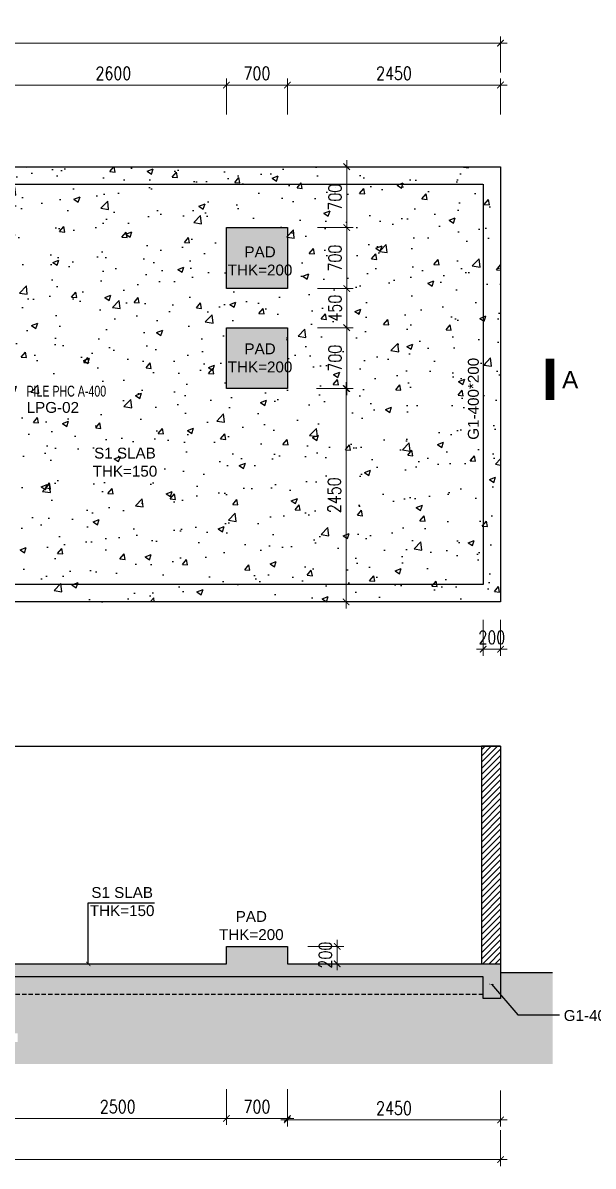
# Model space of a CAD drawing. Extents: x -1041800 to 1211622, y -13029 to 106851.
# Drawn here: x 98611 to 105167, y 33843 to 46980 of the extents above; entities that cross this region are included whole.
import ezdxf

# ---------------------------------------------------------------- set-up
doc = ezdxf.new("R2010")
doc.units = 0
doc.header["$MEASUREMENT"] = 0
doc.linetypes.add('CONTINOUS', pattern=[0])
doc.linetypes.add('HIDDEN', pattern=[0.375, 0.25, -0.125])
doc.layers.get('0').update_dxf_attribs({"lineweight": 5})
for name, color, linetype in [('CONCRETE', 2, 'Continuous'), ('Dimension', 14, 'Continuous'), ('Hatch', 250, 'Continuous'), ('HIDDEN', 8, 'HIDDEN'), ('MANH', 9, 'Continuous')]:
    doc.layers.add(name, color=color, linetype=linetype)
doc.styles.add('Arial_1', font='arial.ttf', dxfattribs={"height": 45})
doc.styles.add('DIM', font='romans.shx', dxfattribs={"width": 0.8})
doc.styles.get("Standard").update_dxf_attribs({"font": 'arial.ttf'})
doc.dimstyles.new('40', dxfattribs={"dimscale": 40, "dimtxt": 2, "dimasz": 1, "dimexe": 1, "dimexo": 0, "dimgap": 0.8, "dimtad": 1, "dimdec": 0, "dimzin": 13, "dimdsep": 46, "dimtxsty": 'Standard', "dimblk": 'ARCHTICK', "dimcen": 1, "dimdle": 1, "dimclrd": 14, "dimclre": 14, "dimclrt": 3, "dimadec": 0, "dimazin": 0, "dimtfac": 1, "dimtdec": 0, "dimtix": 1, "dimtmove": 1, "dimatfit": 3, "dimldrblk": 'ARCHTICK', "dimfxl": 1, "dimtolj": 1, "dimtzin": 13, "dimarcsym": 0})
doc.dimstyles.new('50', dxfattribs={"dimscale": 50, "dimtxt": 2, "dimasz": 1, "dimexe": 1, "dimexo": 0, "dimgap": 0.8, "dimtad": 1, "dimdec": 0, "dimzin": 13, "dimdsep": 46, "dimtxsty": 'Standard', "dimblk": 'ARCHTICK', "dimcen": 1, "dimdle": 1, "dimclrd": 14, "dimclre": 14, "dimclrt": 3, "dimadec": 0, "dimazin": 0, "dimtfac": 1, "dimtdec": 0, "dimtix": 1, "dimtmove": 1, "dimatfit": 3, "dimldrblk": 'ARCHTICK', "dimfxl": 8, "dimfxlon": 1, "dimtolj": 1, "dimtzin": 13, "dimarcsym": 0})
doc.dimstyles.new('AD-75', dxfattribs={"dimscale": 75, "dimtxt": 2, "dimasz": 1, "dimexe": 1, "dimexo": 0, "dimgap": 0.8, "dimtad": 1, "dimdec": 0, "dimzin": 0, "dimdsep": 46, "dimtxsty": 'DIM', "dimblk": 'ARCHTICK', "dimcen": 0.09, "dimdle": 1, "dimclrd": 14, "dimclre": 14, "dimclrt": 7, "dimadec": 0, "dimazin": 0, "dimtfac": 1, "dimtdec": 0, "dimtix": 1, "dimtmove": 2, "dimatfit": 3, "dimldrblk": 'DOT', "dimfxl": 4.5, "dimfxlon": 1, "dimtolj": 1, "dimtzin": 0, "dimlwd": 13, "dimlwe": 13, "dimarcsym": 0})

# ---------------------------------------------------------------- blocks, each defined once
blk = doc.blocks.new('_ArchTick')
at = {"color": 0, "linetype": 'ByBlock', "const_width": 0.15}
blk.add_lwpolyline([(-0.5, -0.5), (0.5, 0.5)], dxfattribs=at)
blk = doc.blocks.new('*D268')
at = {"layer": 'Defpoints', "color": 0, "transparency": 16777216}
for p in [(100952, 46266), (98352, 45698), (100952, 45698)]:
    blk.add_point(p, dxfattribs=at)
at = {"layer": 'Dimension', "color": 14, "linetype": 'CONTINOUS', "lineweight": 13, "transparency": 16777216}
for p, q in [((98277, 46266), (101027, 46266)), ((98352, 45929), (98352, 46341)), ((100952, 45929), (100952, 46341))]:
    blk.add_line(p, q, dxfattribs=at)
at = {"layer": 'Dimension', "color": 14, "lineweight": 13, "transparency": 16777216, "xscale": 75, "yscale": 75, "zscale": 75, "rotation": 180}
blk.add_blockref('_ArchTick', (98352, 46266), dxfattribs=at)
at = {"layer": 'Dimension', "color": 14, "lineweight": 13, "transparency": 16777216, "xscale": 75, "yscale": 75, "zscale": 75}
blk.add_blockref('_ArchTick', (100952, 46266), dxfattribs=at)
at = {"layer": 'Dimension', "color": 7, "transparency": 16777216, "insert": (99652, 46401), "char_height": 150, "attachment_point": 5, "style": 'DIM'}
blk.add_mtext('\\A1;2600', dxfattribs=at)
blk = doc.blocks.new('_Dot')
at = {"color": 0, "linetype": 'ByBlock', "lineweight": -2}
blk.add_line((-0.5, 0), (-1, 0), dxfattribs=at)
at = {"color": 0, "linetype": 'ByBlock', "const_width": 0.5}
blk.add_lwpolyline([(-0.25, 0, 1), (0.25, 0, 1)], format="xyb", close=True, dxfattribs=at)
blk = doc.blocks.new('*D269')
at = {"layer": 'Defpoints', "color": 0, "transparency": 16777216}
for p in [(101652, 46266), (100952, 45698), (101652, 45698)]:
    blk.add_point(p, dxfattribs=at)
at = {"layer": 'Dimension', "color": 14, "linetype": 'CONTINOUS', "lineweight": 13, "transparency": 16777216}
for p, q in [((100877, 46266), (101727, 46266)), ((100952, 45929), (100952, 46341)), ((101652, 45929), (101652, 46341))]:
    blk.add_line(p, q, dxfattribs=at)
at = {"layer": 'Dimension', "color": 14, "lineweight": 13, "transparency": 16777216, "xscale": 75, "yscale": 75, "zscale": 75, "rotation": 180}
blk.add_blockref('_ArchTick', (100952, 46266), dxfattribs=at)
at = {"layer": 'Dimension', "color": 14, "lineweight": 13, "transparency": 16777216, "xscale": 75, "yscale": 75, "zscale": 75}
blk.add_blockref('_ArchTick', (101652, 46266), dxfattribs=at)
at = {"layer": 'Dimension', "color": 7, "transparency": 16777216, "insert": (101302, 46401), "char_height": 150, "attachment_point": 5, "style": 'DIM'}
blk.add_mtext('\\A1;700', dxfattribs=at)
blk = doc.blocks.new('*D270')
at = {"layer": 'Defpoints', "color": 0, "transparency": 16777216}
for p in [(104102, 46266), (101652, 45698), (104102, 45698)]:
    blk.add_point(p, dxfattribs=at)
at = {"layer": 'Dimension', "color": 14, "linetype": 'CONTINOUS', "lineweight": 13, "transparency": 16777216}
for p, q in [((101577, 46266), (104177, 46266)), ((101652, 45929), (101652, 46341)), ((104102, 45929), (104102, 46341))]:
    blk.add_line(p, q, dxfattribs=at)
at = {"layer": 'Dimension', "color": 14, "lineweight": 13, "transparency": 16777216, "xscale": 75, "yscale": 75, "zscale": 75, "rotation": 180}
blk.add_blockref('_ArchTick', (101652, 46266), dxfattribs=at)
at = {"layer": 'Dimension', "color": 14, "lineweight": 13, "transparency": 16777216, "xscale": 75, "yscale": 75, "zscale": 75}
blk.add_blockref('_ArchTick', (104102, 46266), dxfattribs=at)
at = {"layer": 'Dimension', "color": 7, "transparency": 16777216, "insert": (102877, 46401), "char_height": 150, "attachment_point": 5, "style": 'DIM'}
blk.add_mtext('\\A1;2450', dxfattribs=at)
blk = doc.blocks.new('*D273')
at = {"layer": 'Defpoints', "color": 0, "transparency": 16777216}
for p in [(92302, 46747), (92302, 45579), (104102, 45579)]:
    blk.add_point(p, dxfattribs=at)
at = {"layer": 'Dimension', "color": 14, "linetype": 'CONTINOUS', "lineweight": 13, "transparency": 16777216}
for p, q in [((92302, 46409), (92302, 46822)), ((104102, 46409), (104102, 46822)), ((104177, 46747), (92227, 46747))]:
    blk.add_line(p, q, dxfattribs=at)
at = {"layer": 'Dimension', "color": 14, "lineweight": 13, "transparency": 16777216, "xscale": 75, "yscale": 75, "zscale": 75, "rotation": 180}
blk.add_blockref('_ArchTick', (92302, 46747), dxfattribs=at)
at = {"layer": 'Dimension', "color": 14, "lineweight": 13, "transparency": 16777216, "xscale": 75, "yscale": 75, "zscale": 75}
blk.add_blockref('_ArchTick', (104102, 46747), dxfattribs=at)
at = {"layer": 'Dimension', "color": 7, "transparency": 16777216, "insert": (98202, 46882), "char_height": 150, "attachment_point": 5, "style": 'DIM'}
blk.add_mtext('\\A1;11800', dxfattribs=at)
blk = doc.blocks.new('*D279')
at = {"layer": 'Defpoints', "color": 0, "transparency": 16777216}
for p in [(101837, 45327), (101652, 44627), (102334, 44627)]:
    blk.add_point(p, dxfattribs=at)
at = {"layer": 'Dimension', "color": 14, "linetype": 'CONTINOUS', "lineweight": 13, "transparency": 16777216}
for p, q in [((101997, 45327), (102409, 45327)), ((102334, 45402), (102334, 44552)), ((101997, 44627), (102409, 44627))]:
    blk.add_line(p, q, dxfattribs=at)
at = {"layer": 'Dimension', "color": 14, "lineweight": 13, "transparency": 16777216, "xscale": 75, "yscale": 75, "zscale": 75}
for p, rotation in [((102334, 45327), 90), ((102334, 44627), 270)]:
    blk.add_blockref('_ArchTick', p, dxfattribs=dict(at, rotation=rotation))
at = {"layer": 'Dimension', "color": 7, "transparency": 16777216, "insert": (102199, 44977), "char_height": 150, "attachment_point": 5, "rotation": 90, "style": 'DIM'}
blk.add_mtext('\\A1;700', dxfattribs=at)
blk = doc.blocks.new('*D274')
at = {"layer": 'Defpoints', "color": 0, "transparency": 16777216}
for p in [(101837, 44627), (101837, 43927), (102334, 43927)]:
    blk.add_point(p, dxfattribs=at)
at = {"layer": 'Dimension', "color": 14, "linetype": 'CONTINOUS', "lineweight": 13, "transparency": 16777216}
for p, q in [((102334, 44702), (102334, 43852)), ((101997, 44627), (102409, 44627)), ((101997, 43927), (102409, 43927))]:
    blk.add_line(p, q, dxfattribs=at)
at = {"layer": 'Dimension', "color": 14, "lineweight": 13, "transparency": 16777216, "xscale": 75, "yscale": 75, "zscale": 75}
for p, rotation in [((102334, 44627), 90), ((102334, 43927), 270)]:
    blk.add_blockref('_ArchTick', p, dxfattribs=dict(at, rotation=rotation))
at = {"layer": 'Dimension', "color": 7, "transparency": 16777216, "insert": (102199, 44277), "char_height": 150, "attachment_point": 5, "rotation": 90, "style": 'DIM'}
blk.add_mtext('\\A1;700', dxfattribs=at)
blk = doc.blocks.new('*D275')
at = {"layer": 'Defpoints', "color": 0, "transparency": 16777216}
for p in [(101837, 43927), (101837, 43477), (102334, 43477)]:
    blk.add_point(p, dxfattribs=at)
at = {"layer": 'Dimension', "color": 14, "linetype": 'CONTINOUS', "lineweight": 13, "transparency": 16777216}
for p, q in [((101997, 43927), (102409, 43927)), ((102334, 44002), (102334, 43402)), ((101997, 43477), (102409, 43477))]:
    blk.add_line(p, q, dxfattribs=at)
at = {"layer": 'Dimension', "color": 14, "lineweight": 13, "transparency": 16777216, "xscale": 75, "yscale": 75, "zscale": 75}
for p, rotation in [((102334, 43927), 90), ((102334, 43477), 270)]:
    blk.add_blockref('_ArchTick', p, dxfattribs=dict(at, rotation=rotation))
at = {"layer": 'Dimension', "color": 7, "transparency": 16777216, "insert": (102199, 43702), "char_height": 150, "attachment_point": 5, "rotation": 90, "style": 'DIM'}
blk.add_mtext('\\A1;450', dxfattribs=at)
blk = doc.blocks.new('*D276')
at = {"layer": 'Defpoints', "color": 0, "transparency": 16777216}
for p in [(101837, 43477), (101837, 42777), (102334, 42777)]:
    blk.add_point(p, dxfattribs=at)
at = {"layer": 'Dimension', "color": 14, "linetype": 'CONTINOUS', "lineweight": 13, "transparency": 16777216}
for p, q in [((102334, 43552), (102334, 42702)), ((101997, 43477), (102409, 43477)), ((101997, 42777), (102409, 42777))]:
    blk.add_line(p, q, dxfattribs=at)
at = {"layer": 'Dimension', "color": 14, "lineweight": 13, "transparency": 16777216, "xscale": 75, "yscale": 75, "zscale": 75}
for p, rotation in [((102334, 43477), 90), ((102334, 42777), 270)]:
    blk.add_blockref('_ArchTick', p, dxfattribs=dict(at, rotation=rotation))
at = {"layer": 'Dimension', "color": 7, "transparency": 16777216, "insert": (102199, 43127), "char_height": 150, "attachment_point": 5, "rotation": 90, "style": 'DIM'}
blk.add_mtext('\\A1;700', dxfattribs=at)
blk = doc.blocks.new('*D280')
at = {"layer": 'Defpoints', "color": 0, "transparency": 16777216}
for p in [(101652, 42777), (101829, 40327), (102326, 40327)]:
    blk.add_point(p, dxfattribs=at)
at = {"layer": 'Dimension', "color": 14, "linetype": 'CONTINOUS', "lineweight": 13, "transparency": 16777216}
for p, q in [((102326, 42852), (102326, 40252)), ((101988, 42777), (102401, 42777)), ((101988, 40327), (102401, 40327))]:
    blk.add_line(p, q, dxfattribs=at)
at = {"layer": 'Dimension', "color": 14, "lineweight": 13, "transparency": 16777216, "xscale": 75, "yscale": 75, "zscale": 75}
for p, rotation in [((102326, 42777), 90), ((102326, 40327), 270)]:
    blk.add_blockref('_ArchTick', p, dxfattribs=dict(at, rotation=rotation))
at = {"layer": 'Dimension', "color": 7, "transparency": 16777216, "insert": (102191, 41552), "char_height": 150, "attachment_point": 5, "rotation": 90, "style": 'DIM'}
blk.add_mtext('\\A1;2450', dxfattribs=at)
blk = doc.blocks.new('*D281')
at = {"layer": 'Defpoints', "color": 0, "transparency": 16777216}
for p in [(101652, 36368), (101652, 36168), (102224, 36168)]:
    blk.add_point(p, dxfattribs=at)
at = {"layer": 'Dimension', "color": 14, "linetype": 'CONTINOUS', "lineweight": 13, "transparency": 16777216}
for p, q in [((102224, 36368), (102224, 36443)), ((101886, 36368), (102299, 36368)), ((102224, 36368), (102224, 36168)), ((101886, 36168), (102299, 36168)), ((102224, 36168), (102224, 36093))]:
    blk.add_line(p, q, dxfattribs=at)
at = {"layer": 'Dimension', "color": 14, "lineweight": 13, "transparency": 16777216, "xscale": 75, "yscale": 75, "zscale": 75}
for p, rotation in [((102224, 36368), 270), ((102224, 36168), 90)]:
    blk.add_blockref('_ArchTick', p, dxfattribs=dict(at, rotation=rotation))
at = {"layer": 'Dimension', "color": 7, "transparency": 16777216, "insert": (102089, 36268), "char_height": 150, "attachment_point": 5, "rotation": 90, "style": 'DIM'}
blk.add_mtext('\\A1;200', dxfattribs=at)
blk = doc.blocks.new('*D257')
at = {"layer": 'Defpoints', "color": 0, "transparency": 16777216}
for p in [(98452, 34936), (100952, 34936), (100952, 34392)]:
    blk.add_point(p, dxfattribs=at)
at = {"layer": 'Dimension', "color": 14, "linetype": 'CONTINOUS', "lineweight": 13, "transparency": 16777216}
for p, q in [((98452, 34729), (98452, 34317)), ((100952, 34729), (100952, 34317)), ((98377, 34392), (101027, 34392))]:
    blk.add_line(p, q, dxfattribs=at)
at = {"layer": 'Dimension', "color": 14, "lineweight": 13, "transparency": 16777216, "xscale": 75, "yscale": 75, "zscale": 75, "rotation": 180}
blk.add_blockref('_ArchTick', (98452, 34392), dxfattribs=at)
at = {"layer": 'Dimension', "color": 14, "lineweight": 13, "transparency": 16777216, "xscale": 75, "yscale": 75, "zscale": 75}
blk.add_blockref('_ArchTick', (100952, 34392), dxfattribs=at)
at = {"layer": 'Dimension', "color": 7, "transparency": 16777216, "insert": (99702, 34527), "char_height": 150, "attachment_point": 5, "style": 'DIM'}
blk.add_mtext('\\A1;2500', dxfattribs=at)
blk = doc.blocks.new('*D258')
at = {"layer": 'Defpoints', "color": 0, "transparency": 16777216}
for p in [(100952, 34936), (101652, 34936), (101652, 34392)]:
    blk.add_point(p, dxfattribs=at)
at = {"layer": 'Dimension', "color": 14, "linetype": 'CONTINOUS', "lineweight": 13, "transparency": 16777216}
for p, q in [((100952, 34729), (100952, 34317)), ((101652, 34729), (101652, 34317)), ((100877, 34392), (101727, 34392))]:
    blk.add_line(p, q, dxfattribs=at)
at = {"layer": 'Dimension', "color": 14, "lineweight": 13, "transparency": 16777216, "xscale": 75, "yscale": 75, "zscale": 75, "rotation": 180}
blk.add_blockref('_ArchTick', (100952, 34392), dxfattribs=at)
at = {"layer": 'Dimension', "color": 14, "lineweight": 13, "transparency": 16777216, "xscale": 75, "yscale": 75, "zscale": 75}
blk.add_blockref('_ArchTick', (101652, 34392), dxfattribs=at)
at = {"layer": 'Dimension', "color": 7, "transparency": 16777216, "insert": (101302, 34527), "char_height": 150, "attachment_point": 5, "style": 'DIM'}
blk.add_mtext('\\A1;700', dxfattribs=at)
blk = doc.blocks.new('*D259')
at = {"layer": 'Defpoints', "color": 0, "transparency": 16777216}
for p in [(101652, 34936), (104102, 34936), (104102, 34374)]:
    blk.add_point(p, dxfattribs=at)
at = {"layer": 'Dimension', "color": 14, "linetype": 'CONTINOUS', "lineweight": 13, "transparency": 16777216}
for p, q in [((101652, 34711), (101652, 34299)), ((104102, 34711), (104102, 34299)), ((101577, 34374), (104177, 34374))]:
    blk.add_line(p, q, dxfattribs=at)
at = {"layer": 'Dimension', "color": 14, "lineweight": 13, "transparency": 16777216, "xscale": 75, "yscale": 75, "zscale": 75, "rotation": 180}
blk.add_blockref('_ArchTick', (101652, 34374), dxfattribs=at)
at = {"layer": 'Dimension', "color": 14, "lineweight": 13, "transparency": 16777216, "xscale": 75, "yscale": 75, "zscale": 75}
blk.add_blockref('_ArchTick', (104102, 34374), dxfattribs=at)
at = {"layer": 'Dimension', "color": 7, "transparency": 16777216, "insert": (102877, 34509), "char_height": 150, "attachment_point": 5, "style": 'DIM'}
blk.add_mtext('\\A1;2450', dxfattribs=at)
blk = doc.blocks.new('*D260')
at = {"layer": 'Defpoints', "color": 0, "transparency": 16777216}
for p in [(92302, 34862), (104102, 34862), (92302, 33918)]:
    blk.add_point(p, dxfattribs=at)
at = {"layer": 'Dimension', "color": 14, "linetype": 'CONTINOUS', "lineweight": 13, "transparency": 16777216}
for p, q in [((92302, 34255), (92302, 33843)), ((104102, 34255), (104102, 33843)), ((104177, 33918), (92227, 33918))]:
    blk.add_line(p, q, dxfattribs=at)
at = {"layer": 'Dimension', "color": 14, "lineweight": 13, "transparency": 16777216, "xscale": 75, "yscale": 75, "zscale": 75, "rotation": 180}
blk.add_blockref('_ArchTick', (92302, 33918), dxfattribs=at)
at = {"layer": 'Dimension', "color": 14, "lineweight": 13, "transparency": 16777216, "xscale": 75, "yscale": 75, "zscale": 75}
blk.add_blockref('_ArchTick', (104102, 33918), dxfattribs=at)
at = {"layer": 'Dimension', "color": 7, "transparency": 16777216, "insert": (98202, 34053), "char_height": 150, "attachment_point": 5, "style": 'DIM'}
blk.add_mtext('\\A1;11800', dxfattribs=at)
blk = doc.blocks.new('*D282')
at = {"layer": 'Defpoints', "color": 0, "transparency": 16777216}
for p in [(103902, 40527), (104102, 40527), (104102, 39783)]:
    blk.add_point(p, dxfattribs=at)
at = {"layer": 'Dimension', "color": 14, "linetype": 'CONTINOUS', "lineweight": 13, "transparency": 16777216}
for p, q in [((103902, 40121), (103902, 39708)), ((104102, 40121), (104102, 39708)), ((103902, 39783), (103827, 39783)), ((103902, 39783), (104102, 39783)), ((104102, 39783), (104177, 39783))]:
    blk.add_line(p, q, dxfattribs=at)
at = {"layer": 'Dimension', "color": 14, "lineweight": 13, "transparency": 16777216, "xscale": 75, "yscale": 75, "zscale": 75}
blk.add_blockref('_ArchTick', (103902, 39783), dxfattribs=at)
at = {"layer": 'Dimension', "color": 14, "lineweight": 13, "transparency": 16777216, "xscale": 75, "yscale": 75, "zscale": 75, "rotation": 180}
blk.add_blockref('_ArchTick', (104102, 39783), dxfattribs=at)
at = {"layer": 'Dimension', "color": 7, "transparency": 16777216, "insert": (104002, 39918), "char_height": 150, "attachment_point": 5, "style": 'DIM'}
blk.add_mtext('\\A1;200', dxfattribs=at)

msp = doc.modelspace()

# ---------------------------------------------------------------- hatches: boundary and pattern name
at = {"layer": 'CONCRETE'}
h = msp.add_hatch(dxfattribs=at)
h.set_pattern_fill('GRAVL1', color=251, scale=150, pattern_type=2)
h.set_pattern_definition([(228.0128, (-60587.046, 121515.835), (-1199.9997348, -1350.00020124), [20.1804, -1997.8632]), (184.9697, (-60600.5465, 121500.835), (1800.00015773, 149.99869605), [34.6302, -3428.38875]), (132.5104, (-60635.0465, 121497.835), (1499.99860775, -1650.0013011), [24.4182, -2417.4048]), (267.2737, (-60693.5465, 121460.335), (149.99940266, 3000.00004425), [31.5357, -3122.0337]), (292.8337, (-60695.0465, 121428.835), (-750.00148582, 1799.99946177), [30.92325, -3061.40595]), (357.2737, (-60683.0465, 121400.335), (-3000.00004425, 149.99940266), [31.5357, -3122.0337]), (37.6942, (-60651.5465, 121398.835), (-1950.00110184, -1499.99856077), [41.70435, -4128.72735]), (72.2553, (-60618.5465, 121424.335), (1050.0016144, 3299.99943469), [39.3732, -3897.94815]), (121.4296, (-60606.5465, 121461.835), (-1200.00123513, 1949.99925547), [31.6425, -3132.61095]), (175.2364, (-60623.046, 121488.835), (1650.00014195, -149.9987299), [36.1248, -1770.11445]), (222.3974, (-60659.0465, 121491.835), (-1800.00110266, -1649.9988123), [46.7172, -4625.00625]), (138.8141, (-60545.046, 121458.835), (-1050.000442, 899.999597), [15.94515, -1578.5766]), (171.4692, (-60557.0465, 121469.335), (1949.99974272, -300.0011865), [30.33555, -3003.22665]), (225, (-60587.05, 121473.84), (-2e-14, -150.000046), [21.21315, -190.9188]), (203.1986, (-60597.546, 121491.835), (749.9999596, 300.0001988), [11.4237, -1130.94225]), (291.8014, (-60608.046, 121487.335), (-149.9999866, 450.000041), [16.15545, -791.6193]), (30.9638, (-60602.046, 121472.335), (449.9997033, 300.0003725), [26.23935, -848.40345]), (161.5651, (-60579.546, 121485.835), (300.000065, -149.99976), [18.97365, -455.36805]), (16.3895, (-60695.0465, 121487.335), (1500.00032976, 449.99890647), [26.58, -2631.42675]), (70.3462, (-60669.546, 121494.835), (-599.9992871, -1650.00032034), [22.29915, -2207.6112]), (293.1986, (-60579.546, 121515.835), (-300.0001988, 749.9999596), [22.84725, -1119.5187]), (343.6105, (-60570.5465, 121494.835), (-1500.00032976, 449.99890647), [26.58, -2631.42675]), (339.444, (-60695.046, 121394.335), (-750.0002767, 299.9993995), [25.632, -1255.9686]), (294.7751, (-60671.046, 121385.335), (-749.9988284, 1650.0005133), [21.4767, -2126.19645]), (66.8014, (-60578.046, 121365.835), (300.0001988, 749.9999596), [22.84725, -1119.5187]), (17.354, (-60569.0465, 121386.835), (-1950.00030286, -599.99917534), [25.14465, -2489.3136]), (69.444, (-60651.546, 121365.835), (-299.9993995, -750.0002767), [12.816, -1268.7846]), (101.3099, (-60587.046, 121365.835), (-149.999645, 600.000113), [7.6485, -757.20435]), (165.9638, (-60588.546, 121373.335), (450.000082, -149.9997086), [30.92325, -587.5425]), (186.009, (-60618.5465, 121380.835), (1499.99996264, 149.99989762), [28.6575, -2837.08845]), (303.6901, (-60602.046, 121458.835), (-150.0002, 299.999934), [21.6333, -519.19935]), (353.1572, (-60590.0465, 121440.835), (2549.99990482, -300.00119969), [37.7691, -3739.13445]), (60.9454, (-60552.546, 121436.335), (-600.0000041, -1050.0000577), [15.4434, -1528.9011]), (90, (-60545.05, 121449.84), (-150, 150), [9, -141]), (120.2564, (-60621.546, 121385.335), (599.999233, -1050.0003684), [20.8386, -2063.028]), (48.0128, (-60632.046, 121403.335), (1199.9997348, 1350.00020124), [40.3608, -1977.6828]), (0, (-60605.05, 121433.34), (150, 150), [39, -111]), (325.3048, (-60566.0465, 121433.335), (-1499.99913885, 1050.00129144), [23.7171, -2347.9911]), (254.0546, (-60546.546, 121419.835), (-149.9999834, -600.000019), [21.8403, -1070.1762]), (207.646, (-60552.5465, 121398.835), (-2849.99937108, -1500.00115698), [35.55975, -3520.4211]), (175.4261, (-60584.0465, 121382.335), (-1950.00008375, 149.99922017), [37.61985, -3724.3611])])
h.paths.add_polyline_path([(103902.5, 35817.7), (103902.5, 36017.6), (98452.4, 36017.6), (98452.4, 35817.4)])
h.paths.add_polyline_path([(103902.5, 35817.6), (103902.5, 36017.7), (98687.8, 36017.6), (103902.5, 36017.6), (103902.5, 35817.7)])
at = {"layer": 'Hatch'}
h = msp.add_hatch(dxfattribs=at)
h.set_pattern_fill('AR-CONC', color=256, scale=100)
h.set_pattern_definition([(50, (32788.86, 32615.4), (717.26, -62.752), [75, -825]), (355, (32788.86, 32615.4), (-138.751, 752.192), [60, -660]), (100.4514, (32848.6, 32610.15), (578.509, 689.44), [63.74, -701.142]), (46.1842, (32788.86, 32815.4), (1067.241, -165.519), [112.5, -1237.5]), (96.6356, (32877.8, 32801.6), (934.662, 974.119), [95.61, -1051.714]), (351.1842, (32788.9, 32815.4), (934.662, 974.119), [90, -990]), (21, (32888.86, 32765.4), (596.907, -402.619), [75, -825]), (326, (32888.86, 32765.4), (243.315, 725.15), [60, -660]), (71.4514, (32938.6, 32731.8), (840.2224, 322.531), [63.74, -701.142]), (37.5, (32788.86, 32615.38), (12.1599, 332.89385), [0, -652, 0, -670, 0, -662.5]), (7.5, (32788.86, 32615.38), (263.0695, 394.4117), [0, -382, 0, -637, 0, -252.5]), (327.5, (32565.86, 32615.38), (533.8224, -22.5549), [0, -250, 0, -780, 0, -1035]), (317.5, (32465.86, 32615.38), (583.1862, 100.105), [0, -325, 0, -518, 0, -735])])
h.paths.add_polyline_path([(99402.5, 45327), (104102.5, 45327), (104102.5, 40327), (92302.5, 40327), (92302.5, 45327)])
h.paths.add_polyline_path([(98352.4, 44677), (97352.4, 44677), (97352.4, 41577), (98352.4, 41577)], flags=16)
h.paths.add_polyline_path([(94852.4, 44677), (95852.4, 44677), (95852.4, 41577), (94852.4, 41577)], flags=16)
h.paths.add_polyline_path([(101645.1, 43911.2), (100945.1, 43911.2), (100945.1, 44611.2), (101645.1, 44611.2)], flags=16)
h.paths.add_polyline_path([(101645.1, 42767.2), (100945.1, 42767.2), (100945.1, 43467.2), (101645.1, 43467.2)], flags=16)
h = msp.add_hatch(color=253, dxfattribs=at)
h.dxf.hatch_style = 1
h.paths.add_polyline_path([(101652.1, 43927.2), (100952.1, 43927.2), (100952.1, 44627.2), (101652.1, 44627.2)])
h.paths.add_polyline_path([(101652.1, 42777.2), (100952.1, 42777.2), (100952.1, 43477.2), (101652.1, 43477.2)])
h = msp.add_hatch(dxfattribs=at)
h.set_pattern_fill('ANSI31', color=256, scale=400)
h.set_pattern_definition([(45, (0, 22212.51), (-35.35534, 35.35534), [])])
h.paths.add_polyline_path([(92522.5, 38667.6), (92302.5, 38667.6), (92302.5, 36167.6), (92522.5, 36167.6)])
h.paths.add_polyline_path([(104102.5, 38667.6), (103882.5, 38667.6), (103882.5, 36167.6), (104102.5, 36167.6)])
at = {"layer": 'Hatch', "linetype": 'Continuous'}
h = msp.add_hatch(dxfattribs=at)
h.set_pattern_fill('AR-CONC', color=256, scale=15)
h.set_pattern_definition([(50, (0, 22212.51), (107.58903, -9.41282), [11.25, -123.75]), (355, (0, 22212.51), (-20.8127, 112.82882), [9, -99]), (100.45144, (8.97, 22211.73), (86.77633, 103.416), [9.56103, -105.17132]), (46.1842, (0, 22242.51), (160.0862, -24.8279), [16.875, -185.625]), (96.63564, (13.34, 22240.44), (140.1993, 146.1178), [14.34155, -157.75706]), (351.18416, (0, 22242.51), (140.1993, 146.1178), [13.5, -148.5]), (21, (15, 22235.01), (89.53606, -60.39283), [11.25, -123.75]), (326, (15, 22235.01), (36.4973, 108.77251), [9, -99]), (71.45144, (22.46, 22229.98), (126.03336, 48.37967), [9.56103, -105.17132]), (37.5, (0, 22212.51), (1.823978, 49.934078), [0, -97.8, 0, -100.5, 0, -99.375]), (7.5, (0, 22212.51), (39.46043, 59.161757), [0, -57.3, 0, -95.55, 0, -37.875]), (327.5, (-33.45, 22212.51), (80.073365, -3.38323), [0, -37.5, 0, -117, 0, -155.25]), (317.5, (-48.45, 22212.51), (87.477925, 15.015747), [0, -48.75, 0, -77.7, 0, -110.25])])
h.paths.add_polyline_path([(94752.4, 36167.6), (92302.5, 36167.6), (92302.5, 35767.6), (92502.5, 35767.6), (92502.5, 36017.6), (94752.4, 36017.6)])
h.paths.add_polyline_path([(97252.4, 36167.6), (95952.4, 36167.6), (95952.4, 36017.6), (97252.4, 36017.6)])
h.paths.add_polyline_path([(104102.5, 36167.6), (101652.1, 36167.6), (101652.1, 36367.6), (100952.1, 36367.6), (100952.1, 36167.6), (98452.4, 36167.6), (98452.4, 36017.6), (103902.5, 36017.6), (103902.5, 35767.6), (104102.5, 35767.6)])
at = {"layer": 'Hatch'}
h = msp.add_hatch(dxfattribs=at)
h.set_pattern_fill('EARTH', color=256, scale=500, angle=45)
h.set_pattern_definition([(45, (0, 22212.51), (0, 176.7767), [125, -125]), (45, (-33.15, 22245.66), (0, 176.7767), [125, -125]), (45, (-66.29, 22278.8), (0, 176.7767), [125, -125]), (135, (-66.29, 22300.9), (-176.7767, 1e-14), [125, -125]), (135, (-33.15, 22334.05), (-176.7767, 1e-14), [125, -125]), (135, (0, 22367.19), (-176.7767, 1e-14), [125, -125])])
h.paths.add_polyline_path([(104701.1, 36067.6), (104102.5, 36067.6), (104102.5, 35767.6), (103902.5, 35767.6), (103902.5, 35817.6), (98452.4, 35817.6), (98452.4, 35367.6), (98552.4, 35367.6), (98552.4, 35267.6), (97152.4, 35267.6), (97152.4, 35367.6), (97252.4, 35367.6), (97252.4, 35817.6), (95952.4, 35817.6), (95952.4, 35367.6), (96052.4, 35367.6), (96052.4, 35267.6), (94652.4, 35267.6), (94652.4, 35367.6), (94752.4, 35367.6), (94752.4, 35817.6), (92502.5, 35817.6), (92502.5, 35767.6), (92302.5, 35767.6), (92302.5, 36067.6), (91923.9, 36067.6), (91923.9, 35017.5), (104701.1, 35017.5)])

# ---------------------------------------------------------------- linework, layer by layer
at = {"layer": 'CONCRETE', "linetype": 'Continuous'}
for points in [[(99402.5, 45327), (104102.5, 45327), (104102.5, 40327), (92302.5, 40327), (92302.5, 45327), (99402.5, 45327)], [(100952.1, 36167.6), (100952.1, 36367.6), (101652.1, 36367.6), (101652.1, 36167.6)], [(98152.4, 36167.6), (100952.1, 36167.6)], [(101652.1, 36167.6), (104102.5, 36167.6), (104102.5, 35767.6), (103902.5, 35767.6), (103902.5, 36017.6), (98452.4, 36017.6)]]:
    msp.add_lwpolyline(points, dxfattribs=at)
at = {"layer": 'CONCRETE', "linetype": 'HIDDEN', "ltscale": 20}
msp.add_lwpolyline([(99402.5, 45127), (103902.5, 45127), (103902.5, 40527), (92502.5, 40527), (92502.5, 45127)], close=True, dxfattribs=at)
at = {"layer": 'CONCRETE', "linetype": 'Continuous'}
for points in [[(101652.1, 43927.2), (100952.1, 43927.2), (100952.1, 44627.2), (101652.1, 44627.2)], [(101652.1, 42777.2), (100952.1, 42777.2), (100952.1, 43477.2), (101652.1, 43477.2)]]:
    msp.add_lwpolyline(points, close=True, dxfattribs=at)
at = {"layer": 'CONCRETE', "linetype": 'Continuous', "flags": 128}
msp.add_lwpolyline([(104102.5, 36067.6), (104701.1, 36067.6)], dxfattribs=at)
at = {"layer": 'Dimension', "linetype": 'Continuous', "flags": 128}
msp.add_lwpolyline([(91788, 42645.2, 100, 100, 0), (91788, 43120.9, 0, 0, 0), (104669.9, 43120.9, 100, 100, 0), (104669.9, 42645.2, 0, 0, 0)], format="xyseb", dxfattribs=at)
at = {"layer": 'HIDDEN', "linetype": 'HIDDEN', "ltscale": 200, "flags": 128}
msp.add_lwpolyline([(98452.4, 35817.6), (103902.5, 35817.6), (103902.5, 36017.6), (98452.4, 36017.6)], close=True, dxfattribs=at)
at = {"layer": 'MANH', "linetype": 'Continuous', "flags": 128}
for points in [[(92522.5, 38667.6), (104102.5, 38667.6), (104102.5, 36167.6)], [(104102.5, 38667.6), (103882.5, 38667.6), (103882.5, 36167.6)]]:
    msp.add_lwpolyline(points, dxfattribs=at)

# ---------------------------------------------------------------- texts
at = {"layer": 'Dimension', "style": 'Arial_1', "width": 0.7}
msp.add_text('PILE PHC A-400', height=125, dxfattribs=at).set_placement((98652.1, 42685.8))
at = {"layer": 'Dimension', "attachment_point": 2, "style": 'Arial_1'}
for s, width, insert, char_height in [('PAD\\PTHK=200 ', 1002.253, (101337.9, 44410.9), 125), ('PAD\\PTHK=200 ', 1002.253, (101337.9, 43297.3), 125), ('A', 1002.253, (104902.9, 42979.8), 200), ('LPG-02', 3809.737, (98955.9, 42623.7), 125), ('S1 SLAB\\PTHK=150', 3809.737, (99785, 42098.9), 125), ('S1 SLAB\\PTHK=150', 3809.737, (99752.9, 37049.8), 125), ('PAD\\PTHK=200 ', 1002.253, (101237.5, 36774.2), 125), ('G1-400*200', 3809.737, (105299.3, 35636), 125)]:
    msp.add_mtext_dynamic_manual_height_columns(s, width=width, gutter_width=1, heights=[0], dxfattribs=dict(at, insert=insert, char_height=char_height))
at = {"layer": 'Dimension', "insert": (103726.9, 42660.3), "char_height": 125, "attachment_point": 2, "rotation": 90, "style": 'Arial_1'}
msp.add_mtext_dynamic_manual_height_columns('G1-400*200', width=3809.737, gutter_width=1, heights=[0], dxfattribs=at)

# ---------------------------------------------------------------- dimensions: what is measured, and where the dimension line sits
at = {"layer": 'Dimension'}
for base, p1, p2, picture, middle in [((92302.5, 46746.7), (104102.5, 45579.3), (92302.5, 45579.3), '*D273', (98202.5, 46881.7)), ((100952.1, 46266), (98352.4, 45698), (100952.1, 45698), '*D268', (99652.2, 46401)), ((101652.1, 46266), (100952.1, 45698), (101652.1, 45698), '*D269', (101302.1, 46401)), ((104102.5, 46266), (101652.1, 45698), (104102.5, 45698), '*D270', (102877.3, 46401)), ((104102.5, 39783.4), (103902.5, 40527), (104102.5, 40527), '*D282', (104002.5, 39918.4)), ((92302.5, 33917.8), (104102.5, 34861.9), (92302.5, 34861.9), '*D260', (98202.5, 34052.8)), ((100952.1, 34391.9), (98452.4, 34936.4), (100952.1, 34936.4), '*D257', (99702.2, 34526.9)), ((101652.1, 34391.9), (100952.1, 34936.4), (101652.1, 34936.4), '*D258', (101302.1, 34526.9)), ((104102.5, 34373.7), (101652.1, 34936.4), (104102.5, 34936.4), '*D259', (102877.3, 34508.7))]:
    dim = msp.add_linear_dim(base=base, p1=p1, p2=p2, dimstyle='AD-75', dxfattribs=at)
    dim.commit()
    dim.dimension.update_dxf_attribs({"geometry": picture, "text_midpoint": middle})
for base, p1, p2, picture, middle in [((102334.1, 44627.2), (101837.2, 45327), (101652.1, 44627.2), '*D279', (102199.1, 44977.1)), ((102334.1, 43927.2), (101837.2, 44627.2), (101837.2, 43927.2), '*D274', (102199.1, 44277.2)), ((102334.1, 43477.2), (101837.2, 43927.2), (101837.2, 43477.2), '*D275', (102199.1, 43702.2)), ((102334.1, 42777.2), (101837.2, 43477.2), (101837.2, 42777.2), '*D276', (102199.1, 43127.2)), ((102325.7, 40327), (101652.1, 42777.2), (101828.9, 40327), '*D280', (102190.7, 41552.1)), ((102223.9, 36167.6), (101652.1, 36367.6), (101652.1, 36167.6), '*D281', (102088.9, 36267.6))]:
    dim = msp.add_linear_dim(base=base, p1=p1, p2=p2, angle=90, dimstyle='AD-75', dxfattribs=at)
    dim.commit()
    dim.dimension.update_dxf_attribs({"geometry": picture, "text_midpoint": middle})

# ---------------------------------------------------------------- leaders
at = {"layer": 'Dimension', "linetype": 'Continuous'}
msp.add_leader([(99362.7, 36167.6), (99362.7, 36868.3), (100124.3, 36868.3)], dimstyle='50', override={"dimgap": 0.8, "dimtad": 0}, dxfattribs=at)
at = {"layer": 'Dimension'}
msp.add_leader([(103996.5, 35933.2), (104302.8, 35580.4), (104780.3, 35580.4)], dimstyle='40', override={"dimgap": 0.8, "dimtad": 0}, dxfattribs=at)

doc.saveas('drawing.dxf')
